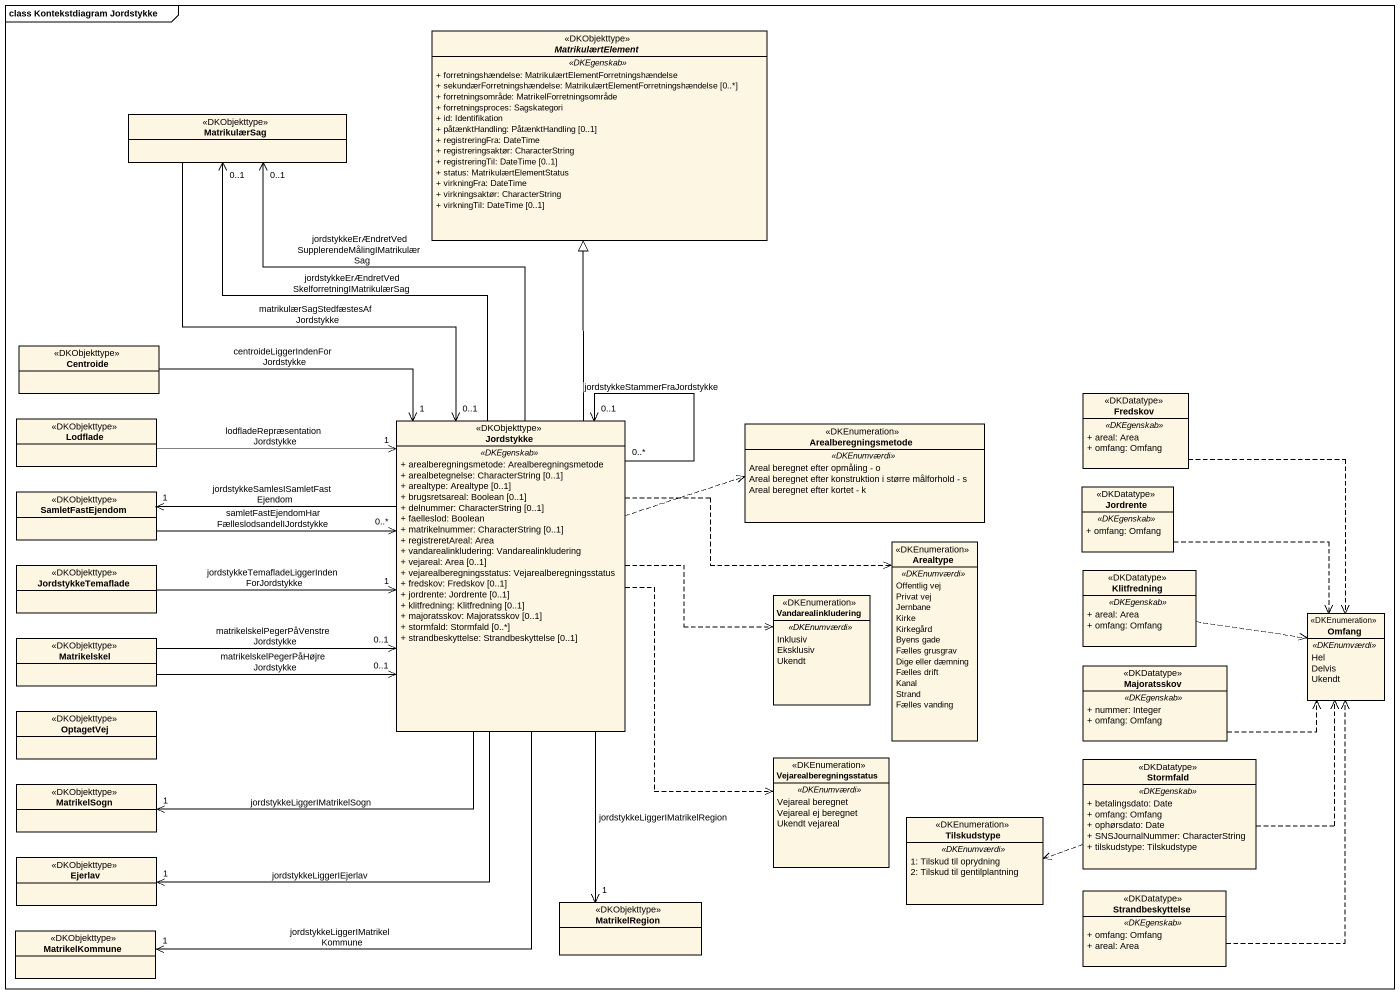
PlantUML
@startuml
mainframe class Kontekstdiagram Jordstykke
hide circle
hide empty members
skinparam classAttributeIconSize 0
abstract class MatrikulærtElement <<DKObjekttype>> {
  .. <<DKEgenskab>> ..
  + forretningshændelse: MatrikulærtElementForretningshændelse
  + sekundærForretningshændelse: MatrikulærtElementForretningshændelse [0..*]
  + forretningsområde: MatrikelForretningsområde
  + forretningsproces: Sagskategori
  + id: Identifikation
  + påtænktHandling: PåtænktHandling [0..1]
  + registreringFra: DateTime
  + registreringsaktør: CharacterString
  + registreringTil: DateTime [0..1]
  + status: MatrikulærtElementStatus
  + virkningFra: DateTime
  + virkningsaktør: CharacterString
  + virkningTil: DateTime [0..1]
}
class MatrikulærSag <<DKObjekttype>>
class Centroide <<DKObjekttype>>
class Lodflade <<DKObjekttype>>
class Jordstykke <<DKObjekttype>> {
  .. <<DKEgenskab>> ..
  + arealberegningsmetode: Arealberegningsmetode
  + arealbetegnelse: CharacterString [0..1]
  + arealtype: Arealtype [0..1]
  + brugsretsareal: Boolean [0..1]
  + delnummer: CharacterString [0..1]
  + faelleslod: Boolean
  + matrikelnummer: CharacterString [0..1]
  + registreretAreal: Area
  + vandarealinkludering: Vandarealinkludering
  + vejareal: Area [0..1]
  + vejarealberegningsstatus: Vejarealberegningsstatus
  + fredskov: Fredskov [0..1]
  + jordrente: Jordrente [0..1]
  + klitfredning: Klitfredning [0..1]
  + majoratsskov: Majoratsskov [0..1]
  + stormfald: Stormfald [0..*]
  + strandbeskyttelse: Strandbeskyttelse [0..1]
}
enum Arealberegningsmetode <<DKEnumeration>> {
  .. <<DKEnumværdi>> ..
  Areal beregnet efter opmåling - o
  Areal beregnet efter konstruktion i større målforhold - s
  Areal beregnet efter kortet - k
}
class Fredskov <<DKDatatype>> {
  .. <<DKEgenskab>> ..
  + areal: Area
  + omfang: Omfang
}
class SamletFastEjendom <<DKObjekttype>>
class Jordrente <<DKDatatype>> {
  .. <<DKEgenskab>> ..
  + omfang: Omfang
}
enum Arealtype <<DKEnumeration>> {
  .. <<DKEnumværdi>> ..
  Offentlig vej
  Privat vej
  Jernbane
  Kirke
  Kirkegård
  Byens gade
  Fælles grusgrav
  Dige eller dæmning
  Fælles drift
  Kanal
  Strand
  Fælles vanding
}
class JordstykkeTemaflade <<DKObjekttype>>
class Klitfredning <<DKDatatype>> {
  .. <<DKEgenskab>> ..
  + areal: Area
  + omfang: Omfang
}
enum Vandarealinkludering <<DKEnumeration>> {
  .. <<DKEnumværdi>> ..
  Inklusiv
  Eksklusiv
  Ukendt
}
enum Omfang <<DKEnumeration>> {
  .. <<DKEnumværdi>> ..
  Hel
  Delvis
  Ukendt
}
class Matrikelskel <<DKObjekttype>>
class Majoratsskov <<DKDatatype>> {
  .. <<DKEgenskab>> ..
  + nummer: Integer
  + omfang: Omfang
}
class OptagetVej <<DKObjekttype>>
enum Vejarealberegningsstatus <<DKEnumeration>> {
  .. <<DKEnumværdi>> ..
  Vejareal beregnet
  Vejareal ej beregnet
  Ukendt vejareal
}
class Stormfald <<DKDatatype>> {
  .. <<DKEgenskab>> ..
  + betalingsdato: Date
  + omfang: Omfang
  + ophørsdato: Date
  + SNSJournalNummer: CharacterString
  + tilskudstype: Tilskudstype
}
class MatrikelSogn <<DKObjekttype>>
enum Tilskudstype <<DKEnumeration>> {
  .. <<DKEnumværdi>> ..
  1: Tilskud til oprydning
  2: Tilskud til gentilplantning
}
class Ejerlav <<DKObjekttype>>
class Strandbeskyttelse <<DKDatatype>> {
  .. <<DKEgenskab>> ..
  + omfang: Omfang
  + areal: Area
}
class MatrikelRegion <<DKObjekttype>>
class MatrikelKommune <<DKObjekttype>>
MatrikulærSag --> "0..1" Jordstykke : matrikulærSagStedfæstesAfJordstykke
Centroide -right-> "1" Jordstykke : centroideLiggerIndenForJordstykke
Lodflade -right-> "1" Jordstykke : lodfladeRepræsentationJordstykke
Jordstykke -up-|> MatrikulærtElement
Jordstykke -up-> "0..1" MatrikulærSag : jordstykkeErÆndretVedSupplerendeMålingIMatrikulærSag
Jordstykke -up-> "0..1" MatrikulærSag : jordstykkeErÆndretVedSkelforretningIMatrikulærSag
Jordstykke "0..*" --> "0..1" Jordstykke : jordstykkeStammerFraJordstykke
Jordstykke .right.> Arealberegningsmetode
Jordstykke -left-> "1" SamletFastEjendom : jordstykkeSamlesISamletFastEjendom
Jordstykke .right.> Arealtype
Jordstykke .right.> Vandarealinkludering
Jordstykke ..> Vejarealberegningsstatus
Jordstykke -left-> "1" MatrikelSogn : jordstykkeLiggerIMatrikelSogn
Jordstykke --> "1" Ejerlav : jordstykkeLiggerIEjerlav
Jordstykke --> "1" MatrikelRegion : jordstykkeLiggerIMatrikelRegion
Jordstykke --> "1" MatrikelKommune : jordstykkeLiggerIMatrikelKommune
Fredskov ..> Omfang
SamletFastEjendom -right-> "0..*" Jordstykke : samletFastEjendomHarFælleslodsandelIJordstykke
Jordrente ..> Omfang
JordstykkeTemaflade -right-> "1" Jordstykke : jordstykkeTemafladeLiggerIndenForJordstykke
Klitfredning .right.> Omfang
Matrikelskel -right-> "0..1" Jordstykke : matrikelskelPegerPåVenstreJordstykke
Matrikelskel -right-> "0..1" Jordstykke : matrikelskelPegerPåHøjreJordstykke
Majoratsskov .right.> Omfang
Stormfald .up.> Omfang
Stormfald .left.> Tilskudstype
Strandbeskyttelse .up.> Omfang
@enduml
